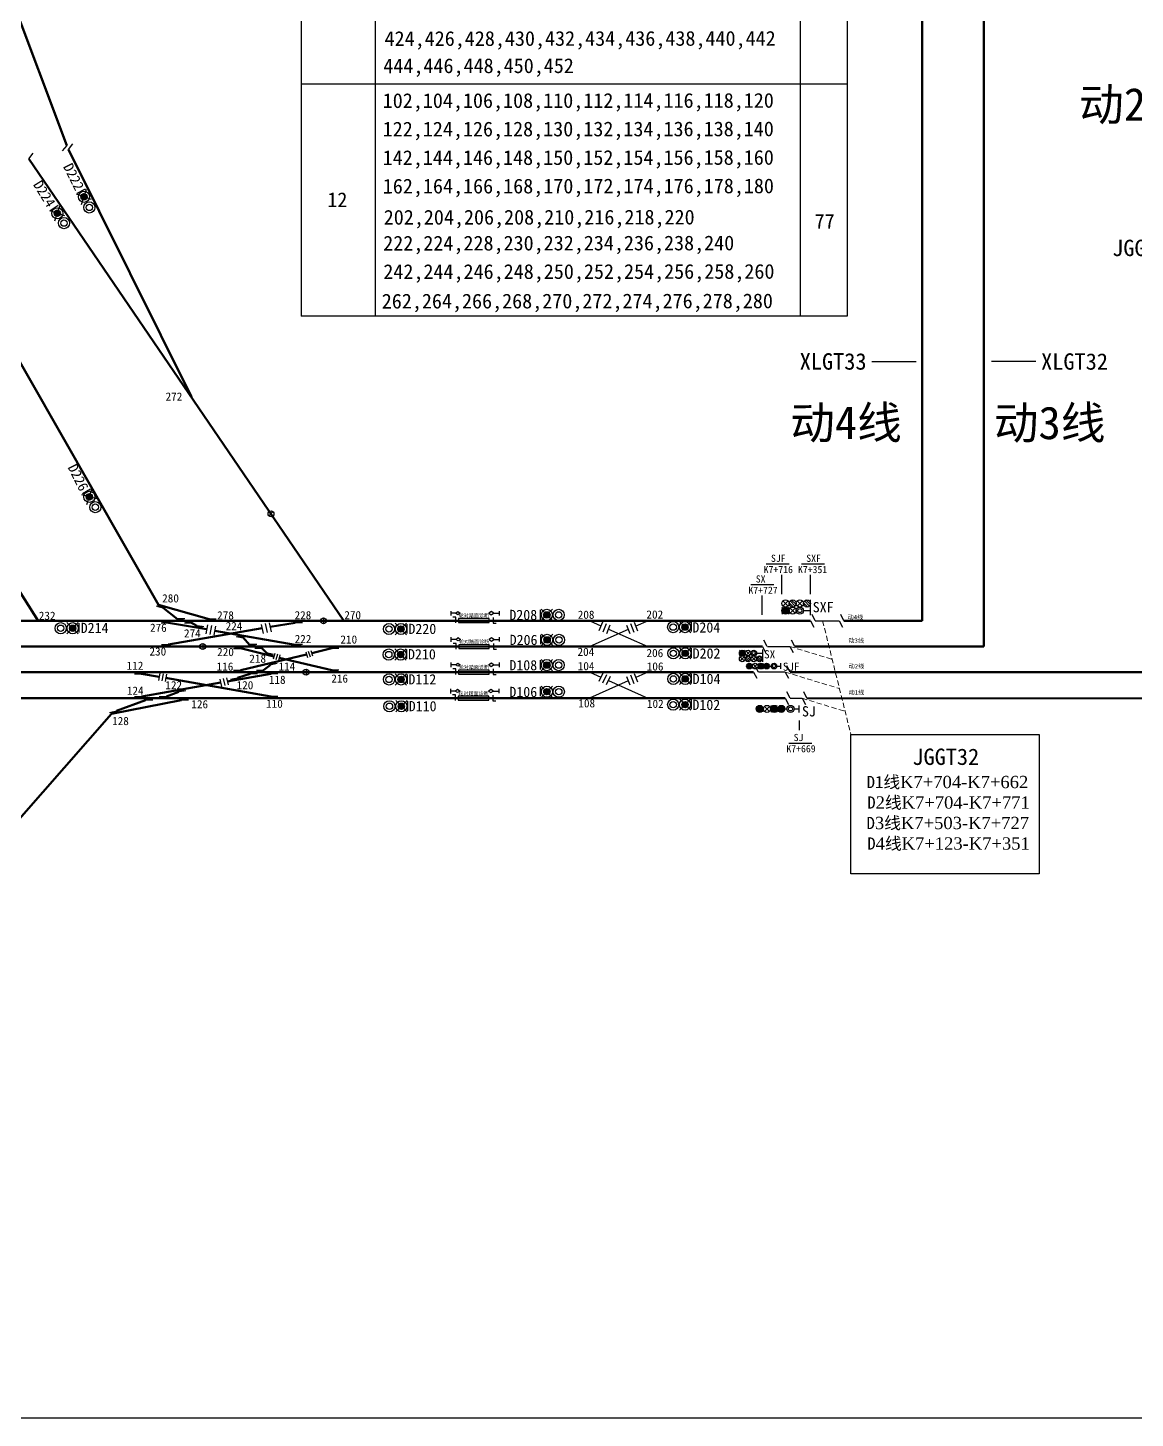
# Model space of a CAD drawing. Header units: millimetres. Extents: x -17381 to -15684, y 1883 to 2345.
# Drawn here: x -17108.4 to -17000.2, y 1883.2 to 2018.9 of the extents above; entities that cross this region are included whole.
import ezdxf

# ---------------------------------------------------------------- set-up
doc = ezdxf.new("R2010")
doc.units = ezdxf.units.MM
doc.linetypes.add('DASHED', pattern=[0.75, 0.5, -0.25])
for name, color, linetype in [('1', 1, 'Continuous'), ('公里标', 7, 'Continuous'), ('动车所线路', 7, 'Continuous'), ('标注', 7, 'Continuous'), ('站台', 7, 'Continuous')]:
    doc.layers.add(name, color=color, linetype=linetype)
doc.styles.get("Standard").update_dxf_attribs({"font": ''})
doc.styles.add('宋体', font='')
doc.styles.get('Standard').set_extended_font_data('SimSun')
doc.styles.get('宋体').set_extended_font_data('SimSun')

# ---------------------------------------------------------------- blocks, each defined once
blk = doc.blocks.new('DC')
at = {"layer": '1', "color": 1}
for p, q in [((-1, 1), (-1, 0)), ((-1, 1), (2, 1)), ((-1, 0.87), (2, 0.87)), ((-1, 0.75), (2, 0.75)), ((-1, 0.62), (2, 0.62)), ((-1, 0.5), (2, 0.5)), ((-1, 0.37), (2, 0.37)), ((-1, 0.25), (2, 0.25)), ((-1, 0.12), (2, 0.12)), ((-1, 0), (2, 0)), ((2, 0), (2, 1))]:
    blk.add_line(p, q, dxfattribs=at)
blk = doc.blocks.new('DC3')
at = {"layer": '1'}
blk.add_line((-1.4, 0.7), (1.4, 0.7), dxfattribs=at)
at = {"layer": '1', "xscale": 0.7, "yscale": 0.7, "zscale": 0.7}
blk.add_blockref('DC', (0, 0), dxfattribs=at)
blk = doc.blocks.new('qxjyj')
at = {"layer": '1', "color": 1}
blk.add_line((0, 1.6), (0, -1.6), dxfattribs=at)
blk.add_circle((-0.01, 0), 1.6, dxfattribs=at)

msp = doc.modelspace()

# ---------------------------------------------------------------- hatches: boundary and pattern name
at = {"lineweight": -3}
h = msp.add_hatch(color=5, dxfattribs=at)
h.paths.add_polyline_path([(-17102.58, 2002.34), (-17102.88, 2002.44), (-17102.78, 2002.74, -0.414214)])
h.paths.add_polyline_path([(-17102.88, 2002.44), (-17102.58, 2002.34, -0.198912), (-17102.74, 2002.16, -0.198912), (-17102.98, 2002.14)])
h.paths.add_polyline_path([(-17102.88, 2002.44), (-17102.98, 2002.14, -0.414214), (-17103.18, 2002.54)])
h.paths.add_polyline_path([(-17102.78, 2002.74), (-17102.88, 2002.44), (-17103.18, 2002.54, -0.198912), (-17103.02, 2002.72, -0.198912)])
h = msp.add_hatch(color=5, dxfattribs=at)
h.paths.add_polyline_path([(-17105.17, 2000.77), (-17105.48, 2000.83), (-17105.42, 2001.14, -0.414214)])
h.paths.add_polyline_path([(-17105.48, 2000.83), (-17105.17, 2000.77, -0.198912), (-17105.3, 2000.57, -0.198912), (-17105.54, 2000.53)])
h.paths.add_polyline_path([(-17105.48, 2000.83), (-17105.54, 2000.53, -0.414214), (-17105.78, 2000.89)])
h.paths.add_polyline_path([(-17105.42, 2001.14), (-17105.48, 2000.83), (-17105.78, 2000.89, -0.198912), (-17105.65, 2001.09, -0.198912)])
h = msp.add_hatch(color=5, dxfattribs=at)
h.paths.add_polyline_path([(-17102.05, 1973.06), (-17102.35, 1973.14), (-17102.27, 1973.44, -0.414214)])
h.paths.add_polyline_path([(-17102.35, 1973.14), (-17102.05, 1973.06, -0.198912), (-17102.19, 1972.87, -0.198912), (-17102.43, 1972.84)])
h.paths.add_polyline_path([(-17102.35, 1973.14), (-17102.43, 1972.84, -0.414214), (-17102.65, 1973.22)])
h.paths.add_polyline_path([(-17102.27, 1973.44), (-17102.35, 1973.14), (-17102.65, 1973.22, -0.198912), (-17102.5, 1973.41, -0.198912)])
h = msp.add_hatch(color=5, dxfattribs=at)
h.paths.add_polyline_path([(-17057.45, 1961.83), (-17057.67, 1961.61), (-17057.89, 1961.83, -0.414214)])
h.paths.add_polyline_path([(-17057.67, 1961.61), (-17057.45, 1961.83, -0.198912), (-17057.36, 1961.61, -0.198912), (-17057.45, 1961.39)])
h.paths.add_polyline_path([(-17057.67, 1961.61), (-17057.45, 1961.39, -0.414214), (-17057.89, 1961.39)])
h.paths.add_polyline_path([(-17057.89, 1961.83), (-17057.67, 1961.61), (-17057.89, 1961.39, -0.198912), (-17057.98, 1961.61, -0.198912)])
h = msp.add_hatch(color=1, dxfattribs=at)
h.paths.add_polyline_path([(-17034.11, 1961.78), (-17034.36, 1962.03), (-17034.61, 1961.78, 0.414214)])
h.paths.add_polyline_path([(-17034.11, 1961.78, 0.198912), (-17034.01, 1962.03, 0.198912), (-17034.11, 1962.27), (-17034.36, 1962.03)])
h.paths.add_polyline_path([(-17034.36, 1962.03), (-17034.11, 1962.27, 0.414214), (-17034.61, 1962.27)])
h.paths.add_polyline_path([(-17034.61, 1962.27, 0.198912), (-17034.71, 1962.03, 0.198912), (-17034.61, 1961.78), (-17034.36, 1962.03)])
h = msp.add_hatch(color=5, dxfattribs=at)
h.paths.add_polyline_path([(-17104.21, 1960.53), (-17103.98, 1960.31), (-17103.76, 1960.53, 0.414214)])
h.paths.add_polyline_path([(-17103.98, 1960.31), (-17104.21, 1960.53, 0.198912), (-17104.3, 1960.31, 0.198912), (-17104.21, 1960.09)])
h.paths.add_polyline_path([(-17103.98, 1960.31), (-17104.21, 1960.09, 0.414214), (-17103.76, 1960.09)])
h.paths.add_polyline_path([(-17103.76, 1960.53), (-17103.98, 1960.31), (-17103.76, 1960.09, 0.198912), (-17103.67, 1960.31, 0.198912)])
h = msp.add_hatch(color=5, dxfattribs=at)
h.paths.add_polyline_path([(-17072.15, 1960.45), (-17071.92, 1960.23), (-17071.7, 1960.45, 0.414214)])
h.paths.add_polyline_path([(-17071.92, 1960.23), (-17072.15, 1960.45, 0.198912), (-17072.24, 1960.23, 0.198912), (-17072.15, 1960.01)])
h.paths.add_polyline_path([(-17071.92, 1960.23), (-17072.15, 1960.01, 0.414214), (-17071.7, 1960.01)])
h.paths.add_polyline_path([(-17071.7, 1960.45), (-17071.92, 1960.23), (-17071.7, 1960.01, 0.198912), (-17071.61, 1960.23, 0.198912)])
h = msp.add_hatch(color=5, dxfattribs=at)
h.paths.add_polyline_path([(-17044.39, 1960.64), (-17044.17, 1960.42), (-17043.95, 1960.64, 0.414214)])
h.paths.add_polyline_path([(-17044.17, 1960.42), (-17044.39, 1960.64, 0.198912), (-17044.48, 1960.42, 0.198912), (-17044.39, 1960.2)])
h.paths.add_polyline_path([(-17044.17, 1960.42), (-17044.39, 1960.2, 0.414214), (-17043.95, 1960.2)])
h.paths.add_polyline_path([(-17043.95, 1960.64), (-17044.17, 1960.42), (-17043.95, 1960.2, 0.198912), (-17043.86, 1960.42, 0.198912)])
h = msp.add_hatch(color=5, dxfattribs=at)
h.paths.add_polyline_path([(-17057.42, 1959.39), (-17057.64, 1959.17), (-17057.86, 1959.39, -0.414214)])
h.paths.add_polyline_path([(-17057.64, 1959.17), (-17057.42, 1959.39, -0.198912), (-17057.33, 1959.17, -0.198912), (-17057.42, 1958.95)])
h.paths.add_polyline_path([(-17057.64, 1959.17), (-17057.42, 1958.95, -0.414214), (-17057.86, 1958.95)])
h.paths.add_polyline_path([(-17057.86, 1959.39), (-17057.64, 1959.17), (-17057.86, 1958.95, -0.198912), (-17057.95, 1959.17, -0.198912)])
h = msp.add_hatch(color=5, dxfattribs=at)
h.paths.add_polyline_path([(-17072.17, 1957.96), (-17071.95, 1957.74), (-17071.73, 1957.96, 0.414214)])
h.paths.add_polyline_path([(-17071.95, 1957.74), (-17072.17, 1957.96, 0.198912), (-17072.26, 1957.74, 0.198912), (-17072.17, 1957.52)])
h.paths.add_polyline_path([(-17071.95, 1957.74), (-17072.17, 1957.52, 0.414214), (-17071.73, 1957.52)])
h.paths.add_polyline_path([(-17071.73, 1957.96), (-17071.95, 1957.74), (-17071.73, 1957.52, 0.198912), (-17071.64, 1957.74, 0.198912)])
h = msp.add_hatch(color=5, dxfattribs=at)
h.paths.add_polyline_path([(-17044.37, 1958.08), (-17044.15, 1957.86), (-17043.93, 1958.08, 0.414214)])
h.paths.add_polyline_path([(-17044.15, 1957.86), (-17044.37, 1958.08, 0.198912), (-17044.46, 1957.86, 0.198912), (-17044.37, 1957.64)])
h.paths.add_polyline_path([(-17044.15, 1957.86), (-17044.37, 1957.64, 0.414214), (-17043.93, 1957.64)])
h.paths.add_polyline_path([(-17043.93, 1958.08), (-17044.15, 1957.86), (-17043.93, 1957.64, 0.198912), (-17043.84, 1957.86, 0.198912)])
h = msp.add_hatch(color=1, dxfattribs=at)
h.paths.add_polyline_path([(-17038.77, 1958.08), (-17038.58, 1957.88), (-17038.38, 1958.08, 0.414214)])
h.paths.add_polyline_path([(-17038.58, 1957.88), (-17038.38, 1957.69, 0.198912), (-17038.3, 1957.88, 0.198912), (-17038.38, 1958.08)])
h.paths.add_polyline_path([(-17038.77, 1957.69, 0.414214), (-17038.38, 1957.69), (-17038.58, 1957.88)])
h.paths.add_polyline_path([(-17038.58, 1957.88), (-17038.77, 1958.08, 0.198912), (-17038.86, 1957.88, 0.198912), (-17038.77, 1957.69)])
h = msp.add_hatch(color=5, dxfattribs=at)
h.paths.add_polyline_path([(-17057.45, 1956.93), (-17057.67, 1956.71), (-17057.89, 1956.93, -0.414214)])
h.paths.add_polyline_path([(-17057.67, 1956.71), (-17057.45, 1956.93, -0.198912), (-17057.36, 1956.71, -0.198912), (-17057.45, 1956.49)])
h.paths.add_polyline_path([(-17057.67, 1956.71), (-17057.45, 1956.49, -0.414214), (-17057.89, 1956.49)])
h.paths.add_polyline_path([(-17057.89, 1956.93), (-17057.67, 1956.71), (-17057.89, 1956.49, -0.198912), (-17057.98, 1956.71, -0.198912)])
for points in [[(-17037.6, 1956.61, 1), (-17038.16, 1956.61, 1)], [(-17036.48, 1956.61, 1), (-17035.92, 1956.61, 1)], [(-17036.52, 1952.43, 1), (-17037.22, 1952.43, 1)], [(-17035.12, 1952.43, 1), (-17034.42, 1952.43, 1)]]:
    msp.add_hatch(color=2, dxfattribs=at).paths.add_polyline_path(points)
h = msp.add_hatch(color=1, dxfattribs=at)
h.paths.add_polyline_path([(-17036.96, 1956.81), (-17036.76, 1956.61), (-17036.56, 1956.81, 0.414214)])
h.paths.add_polyline_path([(-17036.96, 1956.81, 0.198912), (-17037.04, 1956.61, 0.198912), (-17036.96, 1956.41), (-17036.76, 1956.61)])
h.paths.add_polyline_path([(-17036.96, 1956.41, 0.414214), (-17036.56, 1956.41), (-17036.76, 1956.61)])
h.paths.add_polyline_path([(-17036.76, 1956.61), (-17036.56, 1956.41, 0.198912), (-17036.48, 1956.61, 0.198912), (-17036.56, 1956.81)])
h = msp.add_hatch(color=5, dxfattribs=at)
h.paths.add_polyline_path([(-17072.14, 1955.53), (-17071.91, 1955.31), (-17071.69, 1955.53, 0.414214)])
h.paths.add_polyline_path([(-17071.91, 1955.31), (-17072.14, 1955.53, 0.198912), (-17072.23, 1955.31, 0.198912), (-17072.14, 1955.09)])
h.paths.add_polyline_path([(-17071.91, 1955.31), (-17072.14, 1955.09, 0.414214), (-17071.69, 1955.09)])
h.paths.add_polyline_path([(-17071.69, 1955.53), (-17071.91, 1955.31), (-17071.69, 1955.09, 0.198912), (-17071.6, 1955.31, 0.198912)])
h = msp.add_hatch(color=5, dxfattribs=at)
h.paths.add_polyline_path([(-17044.37, 1955.58), (-17044.15, 1955.36), (-17043.93, 1955.58, 0.414214)])
h.paths.add_polyline_path([(-17044.15, 1955.36), (-17044.37, 1955.58, 0.198912), (-17044.46, 1955.36, 0.198912), (-17044.37, 1955.13)])
h.paths.add_polyline_path([(-17044.15, 1955.36), (-17044.37, 1955.13, 0.414214), (-17043.93, 1955.13)])
h.paths.add_polyline_path([(-17043.93, 1955.58), (-17044.15, 1955.36), (-17043.93, 1955.13, 0.198912), (-17043.84, 1955.36, 0.198912)])
h = msp.add_hatch(color=5, dxfattribs=at)
h.paths.add_polyline_path([(-17057.44, 1954.33), (-17057.66, 1954.11), (-17057.89, 1954.33, -0.414214)])
h.paths.add_polyline_path([(-17057.66, 1954.11), (-17057.44, 1954.33, -0.198912), (-17057.35, 1954.11, -0.198912), (-17057.44, 1953.89)])
h.paths.add_polyline_path([(-17057.66, 1954.11), (-17057.44, 1953.89, -0.414214), (-17057.89, 1953.89)])
h.paths.add_polyline_path([(-17057.89, 1954.33), (-17057.66, 1954.11), (-17057.89, 1953.89, -0.198912), (-17057.98, 1954.11, -0.198912)])
h = msp.add_hatch(color=5, dxfattribs=at)
h.paths.add_polyline_path([(-17072.1, 1952.91), (-17071.88, 1952.69), (-17071.66, 1952.91, 0.414214)])
h.paths.add_polyline_path([(-17071.88, 1952.69), (-17072.1, 1952.91, 0.198912), (-17072.19, 1952.69, 0.198912), (-17072.1, 1952.46)])
h.paths.add_polyline_path([(-17071.88, 1952.69), (-17072.1, 1952.46, 0.414214), (-17071.66, 1952.46)])
h.paths.add_polyline_path([(-17071.66, 1952.91), (-17071.88, 1952.69), (-17071.66, 1952.46, 0.198912), (-17071.56, 1952.69, 0.198912)])
h = msp.add_hatch(color=5, dxfattribs=at)
h.paths.add_polyline_path([(-17044.39, 1953.07), (-17044.17, 1952.85), (-17043.95, 1953.07, 0.414214)])
h.paths.add_polyline_path([(-17044.17, 1952.85), (-17044.39, 1953.07, 0.198912), (-17044.48, 1952.85, 0.198912), (-17044.39, 1952.63)])
h.paths.add_polyline_path([(-17044.17, 1952.85), (-17044.39, 1952.63, 0.414214), (-17043.95, 1952.63)])
h.paths.add_polyline_path([(-17043.95, 1953.07), (-17044.17, 1952.85), (-17043.95, 1952.63, 0.198912), (-17043.86, 1952.85, 0.198912)])
h = msp.add_hatch(color=1, dxfattribs=at)
h.paths.add_polyline_path([(-17035.72, 1952.68), (-17035.47, 1952.43), (-17035.23, 1952.68, 0.414214)])
h.paths.add_polyline_path([(-17035.72, 1952.68, 0.198912), (-17035.82, 1952.43, 0.198912), (-17035.72, 1952.18), (-17035.47, 1952.43)])
h.paths.add_polyline_path([(-17035.72, 1952.18, 0.414214), (-17035.23, 1952.18), (-17035.47, 1952.43)])
h.paths.add_polyline_path([(-17035.47, 1952.43), (-17035.23, 1952.18, 0.198912), (-17035.12, 1952.43, 0.198912), (-17035.23, 1952.68)])

# ---------------------------------------------------------------- linework, layer by layer
at = {"color": 1, "lineweight": 60}
for p, q in [((-17135.9, 2091.03), (-17104.54, 2007.45)), ((-17087.57, 1956.2), (-17081.14, 1957.74)), ((-17085.34, 1956.2), (-17084.69, 1956.71)), ((-17083.82, 1957.43), (-17078.67, 1956.21)), ((-17037.48, 1956.03), (-17209.7, 1956.03)), ((-17097.26, 1955.85), (-17095.53, 1955.57)), ((-17088.89, 1955.1), (-17084.63, 1955.85)), ((-17087.88, 1955.45), (-17086.63, 1955.85))]:
    msp.add_line(p, q, dxfattribs=at)
at = {"color": 0, "lineweight": -3}
for p, q in [((-17081.68, 2056.17), (-17081.68, 1990.79)), ((-17074.43, 2056.17), (-17074.43, 1990.79)), ((-17032.92, 2056.17), (-17032.92, 1990.79)), ((-17028.35, 2056.17), (-17028.35, 1990.79)), ((-17081.68, 2013.47), (-17028.35, 2013.47)), ((-17028.35, 1990.79), (-17081.68, 1990.79)), ((-17036.24, 1966.59), (-17034.01, 1966.59)), ((-17032.8, 1966.59), (-17030.56, 1966.59)), ((-17034.73, 1963.64), (-17034.73, 1965.52)), ((-17031.92, 1963.64), (-17031.92, 1965.52)), ((-17037.73, 1964.57), (-17035.49, 1964.57)), ((-17036.65, 1961.62), (-17036.65, 1963.5)), ((-17031.45, 1961.03), (-17029.12, 1961.03)), ((-17036.13, 1958.53), (-17033.93, 1958.53)), ((-17034.38, 1956.03), (-17037.01, 1956.03)), ((-17033.91, 1953.47), (-17032.74, 1953.47)), ((-17033.01, 1951.29), (-17033.01, 1950.36)), ((-17034.02, 1949.09), (-17031.79, 1949.09))]:
    msp.add_line(p, q, dxfattribs=at)
at = {"color": 124, "lineweight": 70}
msp.add_line((-17021, 2054.96), (-17021, 1961.03), dxfattribs=at)
at = {"color": 40, "lineweight": 70, "true_color": 0xf8d731}
msp.add_line((-17015, 2050.65), (-17015, 1958.53), dxfattribs=at)
at = {"lineweight": -3}
for p, q in [((-17108.25, 2006.14), (-17107.85, 2006.69)), ((-17104.54, 2007.45), (-17105.01, 2006.93)), ((-17104.39, 2007.05), (-17103.97, 2007.61)), ((-17102.14, 2002.19), (-17103.62, 2002.68)), ((-17103.55, 2002.8), (-17102.72, 2003.21)), ((-17103.12, 2001.7), (-17102.63, 2003.18)), ((-17106.18, 2001.11), (-17105.41, 2001.62)), ((-17101.6, 1972.93), (-17103.1, 1973.35)), ((-17103.03, 1973.46), (-17102.23, 1973.92)), ((-17058.29, 1961.17), (-17058.29, 1962.1)), ((-17057.12, 1961.05), (-17058.22, 1962.16)), ((-17057.12, 1962.16), (-17058.22, 1961.05)), ((-17034.11, 1962.48), (-17034.61, 1962.97)), ((-17034.11, 1962.97), (-17034.61, 1962.48)), ((-17033.41, 1961.78), (-17033.91, 1962.27)), ((-17033.41, 1962.27), (-17033.91, 1961.78)), ((-17032.71, 1962.48), (-17033.21, 1962.97)), ((-17033.21, 1962.48), (-17032.71, 1962.97)), ((-17032.61, 1962.03), (-17031.91, 1962.03)), ((-17031.91, 1961.58), (-17031.91, 1963.08)), ((-17104.54, 1959.76), (-17103.43, 1960.86)), ((-17104.54, 1960.86), (-17103.43, 1959.76)), ((-17103.36, 1959.88), (-17103.36, 1960.8)), ((-17072.48, 1959.68), (-17071.37, 1960.79)), ((-17072.48, 1960.79), (-17071.37, 1959.68)), ((-17071.3, 1959.8), (-17071.3, 1960.72)), ((-17044.72, 1959.87), (-17043.62, 1960.97)), ((-17044.72, 1960.97), (-17043.62, 1959.87)), ((-17043.55, 1959.98), (-17043.55, 1960.91)), ((-17031.91, 1961.03), (-17031.59, 1960.42)), ((-17031.45, 1961.03), (-17031.76, 1961.64)), ((-17029.12, 1961.03), (-17028.8, 1960.42)), ((-17028.66, 1961.03), (-17028.96, 1961.64)), ((-17058.26, 1958.74), (-17058.26, 1959.66)), ((-17057.09, 1958.62), (-17058.19, 1959.72)), ((-17057.09, 1959.72), (-17058.19, 1958.62)), ((-17036.15, 1958.53), (-17036.46, 1959.16)), ((-17033.46, 1958.53), (-17033.78, 1959.16)), ((-17072.5, 1957.19), (-17071.4, 1958.3)), ((-17072.5, 1958.3), (-17071.4, 1957.19)), ((-17071.33, 1957.31), (-17071.33, 1958.24)), ((-17044.7, 1957.31), (-17043.6, 1958.41)), ((-17044.7, 1958.41), (-17043.6, 1957.31)), ((-17043.53, 1957.43), (-17043.53, 1958.35)), ((-17037.82, 1958.08), (-17038.21, 1957.69)), ((-17037.82, 1957.69), (-17038.21, 1958.08)), ((-17037.18, 1957.88), (-17036.62, 1957.88)), ((-17036.62, 1958.53), (-17036.3, 1957.93)), ((-17036.62, 1958.24), (-17036.62, 1957.04)), ((-17033.93, 1958.53), (-17033.61, 1957.93)), ((-17058.29, 1956.28), (-17058.29, 1957.2)), ((-17057.12, 1956.16), (-17058.22, 1957.26)), ((-17057.12, 1957.26), (-17058.22, 1956.16)), ((-17038.38, 1957.52), (-17038.77, 1957.13)), ((-17038.38, 1957.13), (-17038.77, 1957.52)), ((-17037.26, 1957.52), (-17037.65, 1957.13)), ((-17037.65, 1957.52), (-17037.26, 1957.13)), ((-17037.12, 1956.81), (-17037.52, 1956.41)), ((-17037.12, 1956.41), (-17037.52, 1956.81)), ((-17037.01, 1956.03), (-17037.32, 1956.65)), ((-17035.92, 1956.61), (-17035.76, 1956.61)), ((-17035.2, 1956.61), (-17034.8, 1956.61)), ((-17034.8, 1956.33), (-17034.8, 1956.89)), ((-17033.91, 1956.03), (-17034.22, 1956.65)), ((-17072.47, 1954.76), (-17071.36, 1955.87)), ((-17072.47, 1955.87), (-17071.36, 1954.76)), ((-17071.29, 1954.88), (-17071.29, 1955.8)), ((-17044.7, 1954.8), (-17043.6, 1955.91)), ((-17044.7, 1955.91), (-17043.6, 1954.8)), ((-17043.53, 1954.92), (-17043.53, 1955.85)), ((-17037.48, 1956.03), (-17037.15, 1955.42)), ((-17034.38, 1956.03), (-17034.06, 1955.42)), ((-17058.29, 1953.68), (-17058.29, 1954.6)), ((-17057.11, 1953.56), (-17058.22, 1954.66)), ((-17057.11, 1954.66), (-17058.22, 1953.56)), ((-17033.91, 1953.47), (-17034.22, 1954.09)), ((-17032.27, 1953.47), (-17032.58, 1954.1)), ((-17072.43, 1952.13), (-17071.32, 1953.24)), ((-17072.43, 1953.24), (-17071.32, 1952.13)), ((-17071.25, 1952.25), (-17071.25, 1953.18)), ((-17044.72, 1952.3), (-17043.62, 1953.41)), ((-17044.72, 1953.41), (-17043.62, 1952.3)), ((-17043.55, 1952.42), (-17043.55, 1953.34)), ((-17035.93, 1952.68), (-17036.42, 1952.18)), ((-17035.93, 1952.18), (-17036.42, 1952.68)), ((-17034.42, 1952.43), (-17034.22, 1952.43)), ((-17034.38, 1953.47), (-17034.06, 1952.86)), ((-17033.52, 1952.43), (-17033.02, 1952.43)), ((-17033.02, 1952.08), (-17033.02, 1952.78)), ((-17032.74, 1953.47), (-17032.42, 1952.86))]:
    msp.add_line(p, q, dxfattribs=at)
at = {"color": 5, "lineweight": 60}
for p, q in [((-17104.39, 2007.05), (-17092.39, 1982.92)), ((-17114.17, 1995.08), (-17095.61, 1962.61)), ((-17095.61, 1962.61), (-17090.66, 1961.21)), ((-17095.16, 1962.29), (-17093.74, 1961.21)), ((-17119.63, 1961.03), (-17031.91, 1961.03)), ((-17094.63, 1960.85), (-17090.9, 1960.21)), ((-17092.37, 1960.85), (-17091.85, 1960.55)), ((-17084.69, 1960.43), (-17082.25, 1960.84)), ((-17094.9, 1955.45), (-17084.63, 1953.65)), ((-17097.24, 1953.65), (-17089.52, 1955)), ((-17094.82, 1953.65), (-17093.62, 1954.09)), ((-17111.82, 1953.47), (-17034.38, 1953.47)), ((-17093.37, 1953.29), (-17100.19, 1951.95)), ((-17096.86, 1953.29), (-17099.7, 1952.23)), ((-17032.27, 1953.47), (-16987.62, 1953.46))]:
    msp.add_line(p, q, dxfattribs=at)
at = {"color": 5, "lineweight": -3}
for p, q in [((-17102.14, 2002.19), (-17103.62, 2002.68)), ((-17103.12, 2001.7), (-17102.63, 2003.18)), ((-17105.72, 2000.09), (-17105.23, 2001.57)), ((-17104.74, 2000.59), (-17106.22, 2001.08)), ((-17101.6, 1972.93), (-17103.1, 1973.35)), ((-17102.59, 1972.4), (-17102.1, 1973.88)), ((-17057.12, 1962.16), (-17058.22, 1961.05)), ((-17057.12, 1961.05), (-17058.22, 1962.16)), ((-17104.54, 1960.86), (-17103.43, 1959.76)), ((-17104.54, 1959.76), (-17103.43, 1960.86)), ((-17072.48, 1960.79), (-17071.37, 1959.68)), ((-17072.48, 1959.68), (-17071.37, 1960.79)), ((-17053.48, 1961.03), (-17052.39, 1960.54)), ((-17047.77, 1961.03), (-17048.98, 1960.5)), ((-17044.72, 1960.97), (-17043.62, 1959.87)), ((-17044.72, 1959.87), (-17043.62, 1960.97)), ((-17057.09, 1959.72), (-17058.19, 1958.62)), ((-17057.09, 1958.62), (-17058.19, 1959.72)), ((-17072.5, 1958.3), (-17071.4, 1957.19)), ((-17072.5, 1957.19), (-17071.4, 1958.3)), ((-17044.7, 1958.41), (-17043.6, 1957.31)), ((-17044.7, 1957.31), (-17043.6, 1958.41)), ((-17057.12, 1957.26), (-17058.22, 1956.16)), ((-17057.12, 1956.16), (-17058.22, 1957.26)), ((-17072.47, 1955.87), (-17071.36, 1954.76)), ((-17072.47, 1954.76), (-17071.36, 1955.87)), ((-17049.71, 1955.17), (-17053.49, 1953.47)), ((-17051.65, 1955.2), (-17047.79, 1953.47)), ((-17044.7, 1955.91), (-17043.6, 1954.8)), ((-17044.7, 1954.8), (-17043.6, 1955.91)), ((-17057.11, 1954.66), (-17058.22, 1953.56)), ((-17057.11, 1953.56), (-17058.22, 1954.66)), ((-17072.43, 1953.24), (-17071.32, 1952.13)), ((-17072.43, 1952.13), (-17071.32, 1953.24)), ((-17044.72, 1953.41), (-17043.62, 1952.3)), ((-17044.72, 1952.3), (-17043.62, 1953.41))]:
    msp.add_line(p, q, dxfattribs=at)
at = {"color": 124, "lineweight": -3}
for p, q in [((-17102.88, 2002.44), (-17102.88, 2002.44)), ((-17102.88, 2002.44), (-17102.88, 2002.44)), ((-17105.48, 2000.83), (-17105.48, 2000.83)), ((-17105.48, 2000.83), (-17105.48, 2000.83)), ((-17025.93, 1986.35), (-17021.61, 1986.35)), ((-17025.93, 1986.35), (-17021.61, 1986.35)), ((-17102.35, 1973.14), (-17102.35, 1973.14)), ((-17102.35, 1973.14), (-17102.35, 1973.14)), ((-17057.67, 1961.61), (-17057.67, 1961.61)), ((-17057.67, 1961.61), (-17057.67, 1961.61)), ((-17103.98, 1960.31), (-17103.98, 1960.31)), ((-17103.98, 1960.31), (-17103.98, 1960.31)), ((-17071.92, 1960.23), (-17071.92, 1960.23)), ((-17071.92, 1960.23), (-17071.92, 1960.23)), ((-17057.64, 1959.17), (-17057.64, 1959.17)), ((-17057.64, 1959.17), (-17057.64, 1959.17)), ((-17044.17, 1960.42), (-17044.17, 1960.42)), ((-17044.17, 1960.42), (-17044.17, 1960.42)), ((-17086.55, 1958.52), (-17086.55, 1958.52)), ((-17044.15, 1957.86), (-17044.15, 1957.86)), ((-17044.15, 1957.86), (-17044.15, 1957.86)), ((-17071.95, 1957.74), (-17071.95, 1957.74)), ((-17071.95, 1957.74), (-17071.95, 1957.74)), ((-17057.67, 1956.71), (-17057.67, 1956.71)), ((-17057.67, 1956.71), (-17057.67, 1956.71)), ((-17071.91, 1955.31), (-17071.91, 1955.31)), ((-17071.91, 1955.31), (-17071.91, 1955.31)), ((-17044.15, 1955.36), (-17044.15, 1955.36)), ((-17044.15, 1955.36), (-17044.15, 1955.36)), ((-17057.66, 1954.11), (-17057.66, 1954.11)), ((-17057.66, 1954.11), (-17057.66, 1954.11)), ((-17071.88, 1952.69), (-17071.88, 1952.69)), ((-17071.88, 1952.69), (-17071.88, 1952.69)), ((-17044.17, 1952.85), (-17044.17, 1952.85)), ((-17044.17, 1952.85), (-17044.17, 1952.85))]:
    msp.add_line(p, q, dxfattribs=at)
at = {"color": 40, "lineweight": -3, "true_color": 0xf8d731}
msp.add_line((-17009.9, 1986.35), (-17014.22, 1986.35), dxfattribs=at)
at = {"color": 1, "lineweight": -3}
for p, q in [((-17034.36, 1962.03), (-17034.71, 1962.38)), ((-17034.36, 1962.03), (-17034.71, 1961.67)), ((-17034.36, 1962.03), (-17034.01, 1962.38)), ((-17034.36, 1962.03), (-17034.01, 1961.67)), ((-17038.58, 1957.88), (-17038.86, 1958.17)), ((-17038.58, 1957.88), (-17038.86, 1957.6)), ((-17038.58, 1957.88), (-17038.29, 1958.17)), ((-17038.58, 1957.88), (-17038.29, 1957.6)), ((-17036.51, 1956.87), (-17037.02, 1956.36)), ((-17036.51, 1956.36), (-17037.02, 1956.87)), ((-17053.48, 1956.03), (-17052.38, 1955.54)), ((-17047.8, 1956.03), (-17048.98, 1955.5)), ((-17035.16, 1952.75), (-17035.79, 1952.11)), ((-17035.16, 1952.11), (-17035.79, 1952.75))]:
    msp.add_line(p, q, dxfattribs=at)
at = {"color": 2, "lineweight": -3}
for p, q in [((-17034, 1962.79), (-17033.59, 1962.38)), ((-17033.91, 1962.97), (-17033.42, 1962.47)), ((-17033.76, 1963.06), (-17033.32, 1962.63)), ((-17032.6, 1962.8), (-17032.18, 1962.38)), ((-17032.51, 1962.97), (-17032.01, 1962.48)), ((-17032.35, 1963.06), (-17031.92, 1962.64)), ((-17038.29, 1957.27), (-17037.96, 1957.6)), ((-17038.22, 1957.13), (-17037.82, 1957.53)), ((-17038.09, 1957.05), (-17037.75, 1957.4)), ((-17037.17, 1957.26), (-17036.83, 1957.6)), ((-17037.09, 1957.13), (-17036.7, 1957.52)), ((-17036.97, 1957.05), (-17036.63, 1957.39))]:
    msp.add_line(p, q, dxfattribs=at)
at = {"color": 7, "linetype": 'Continuous'}
for p, q in [((-17090.82, 1960.65), (-17090.97, 1959.77)), ((-17090.42, 1960.58), (-17090.57, 1959.7)), ((-17090.03, 1960.51), (-17090.18, 1959.63)), ((-17085.57, 1960.69), (-17085.39, 1959.81)), ((-17085.17, 1960.77), (-17084.99, 1959.89)), ((-17084.78, 1960.85), (-17084.6, 1959.97)), ((-17052.24, 1960.9), (-17052.58, 1960.07)), ((-17051.87, 1960.75), (-17052.2, 1959.92)), ((-17051.5, 1960.6), (-17051.83, 1959.77)), ((-17049.89, 1960.62), (-17049.56, 1959.78)), ((-17049.51, 1960.77), (-17049.18, 1959.93)), ((-17049.14, 1960.91), (-17048.81, 1960.07)), ((-17084.24, 1957.84), (-17084.39, 1957.29)), ((-17081.21, 1958), (-17081.05, 1957.45)), ((-17080.97, 1958.08), (-17080.8, 1957.53)), ((-17080.72, 1958.15), (-17080.55, 1957.6)), ((-17083.99, 1957.77), (-17084.14, 1957.22)), ((-17083.74, 1957.71), (-17083.89, 1957.15)), ((-17095.46, 1955.93), (-17095.6, 1955.22)), ((-17095.14, 1955.87), (-17095.28, 1955.16)), ((-17094.83, 1955.81), (-17094.96, 1955.1)), ((-17089.6, 1955.33), (-17089.44, 1954.63)), ((-17089.28, 1955.41), (-17089.12, 1954.71)), ((-17088.97, 1955.48), (-17088.81, 1954.78)), ((-17052.19, 1955.93), (-17052.58, 1955.12)), ((-17051.83, 1955.75), (-17052.22, 1954.94)), ((-17051.47, 1955.58), (-17051.86, 1954.77)), ((-17049.89, 1955.61), (-17049.56, 1954.78)), ((-17049.51, 1955.76), (-17049.18, 1954.92)), ((-17049.14, 1955.9), (-17048.81, 1955.07))]:
    msp.add_line(p, q, dxfattribs=at)
at = {"color": 0, "linetype": 'DASHED', "lineweight": 5}
for p, q in [((-17030.73, 1961.03), (-17027.97, 1949.94)), ((-17033.93, 1958.53), (-17029.8, 1957.28)), ((-17034.38, 1956.03), (-17029.09, 1954.42)), ((-17032.74, 1953.47), (-17028.53, 1952.19))]:
    msp.add_line(p, q, dxfattribs=at)
at = {"color": 124, "lineweight": 60}
for p, q in [((-17028.66, 1961.03), (-17021, 1961.03)), ((-16993.62, 1956.03), (-17033.91, 1956.03))]:
    msp.add_line(p, q, dxfattribs=at)
at = {"color": 6, "lineweight": 60}
for p, q in [((-17094.62, 1958.72), (-17085.49, 1960.3)), ((-17090.11, 1960.05), (-17082.25, 1958.7)), ((-17087.32, 1959.39), (-17086.71, 1958.7)), ((-17212.33, 1958.53), (-17036.62, 1958.53)), ((-17084.32, 1957.55), (-17087.59, 1958.35)), ((-17085.5, 1958.35), (-17085.04, 1957.91)), ((-17080.63, 1957.86), (-17078.67, 1958.35))]:
    msp.add_line(p, q, dxfattribs=at)
at = {"color": 6, "lineweight": -3}
for p, q in [((-17049.72, 1960.18), (-17053.47, 1958.53)), ((-17051.65, 1960.21), (-17047.79, 1958.53))]:
    msp.add_line(p, q, dxfattribs=at)
at = {"color": 40, "lineweight": 60, "true_color": 0xf8d731}
msp.add_line((-17033.46, 1958.53), (-17015, 1958.53), dxfattribs=at)
at = {"color": 0}
for points in [[(-17380.59, 2345.03), (-15683.64, 2345.03), (-15683.64, 1883.17), (-17380.59, 1883.17)], [(-17027.97, 1949.94), (-17009.57, 1949.94), (-17009.57, 1936.32), (-17027.97, 1936.32)]]:
    msp.add_lwpolyline(points, close=True, dxfattribs=at)
at = {"color": 5, "lineweight": -3}
for centre, radius in [((-17102.88, 2002.44), 0.546), ((-17102.88, 2002.44), 0.312), ((-17105.48, 2000.83), 0.546), ((-17105.48, 2000.83), 0.312), ((-17102.35, 1973.14), 0.546), ((-17102.35, 1973.14), 0.312), ((-17057.67, 1961.61), 0.546), ((-17057.67, 1961.61), 0.312), ((-17103.98, 1960.31), 0.546), ((-17103.98, 1960.31), 0.312), ((-17071.92, 1960.23), 0.546), ((-17071.92, 1960.23), 0.312), ((-17044.17, 1960.42), 0.546), ((-17044.17, 1960.42), 0.312), ((-17057.64, 1959.17), 0.546), ((-17057.64, 1959.17), 0.312), ((-17071.95, 1957.74), 0.546), ((-17071.95, 1957.74), 0.312), ((-17044.15, 1957.86), 0.546), ((-17044.15, 1957.86), 0.312), ((-17057.67, 1956.71), 0.546), ((-17057.67, 1956.71), 0.312), ((-17071.91, 1955.31), 0.546), ((-17071.91, 1955.31), 0.312), ((-17044.15, 1955.36), 0.546), ((-17044.15, 1955.36), 0.312), ((-17057.66, 1954.11), 0.546), ((-17057.66, 1954.11), 0.312), ((-17071.88, 1952.69), 0.546), ((-17071.88, 1952.69), 0.312), ((-17044.17, 1952.85), 0.546), ((-17044.17, 1952.85), 0.312)]:
    msp.add_circle(centre, radius, dxfattribs=at)
at = {"lineweight": -3}
for centre, radius in [((-17102.36, 2001.4), 0.546), ((-17102.36, 2001.4), 0.312), ((-17104.83, 1999.87), 0.546), ((-17104.83, 1999.87), 0.312), ((-17101.77, 1972.13), 0.546), ((-17101.77, 1972.13), 0.312), ((-17056.51, 1961.61), 0.546), ((-17056.51, 1961.61), 0.312), ((-17033.66, 1962.03), 0.35), ((-17032.96, 1962.73), 0.35), ((-17032.96, 1962.03), 0.35), ((-17032.96, 1962.03), 0.2), ((-17105.15, 1960.31), 0.546), ((-17105.15, 1960.31), 0.312), ((-17073.09, 1960.23), 0.546), ((-17073.09, 1960.23), 0.312), ((-17045.33, 1960.42), 0.546), ((-17045.33, 1960.42), 0.312), ((-17056.48, 1959.17), 0.546), ((-17056.48, 1959.17), 0.312), ((-17073.11, 1957.74), 0.546), ((-17073.11, 1957.74), 0.312), ((-17045.31, 1957.86), 0.546), ((-17045.31, 1957.86), 0.312), ((-17038.02, 1957.88), 0.28), ((-17037.46, 1957.88), 0.28), ((-17037.46, 1957.88), 0.16), ((-17056.51, 1956.71), 0.546), ((-17056.51, 1956.71), 0.312), ((-17037.46, 1957.32), 0.28), ((-17035.48, 1956.61), 0.28), ((-17035.48, 1956.61), 0.16), ((-17073.08, 1955.31), 0.546), ((-17073.08, 1955.31), 0.312), ((-17045.31, 1955.36), 0.546), ((-17045.31, 1955.36), 0.312), ((-17056.5, 1954.11), 0.546), ((-17056.5, 1954.11), 0.312), ((-17073.04, 1952.69), 0.546), ((-17073.04, 1952.69), 0.312), ((-17045.33, 1952.85), 0.546), ((-17045.33, 1952.85), 0.312), ((-17033.87, 1952.43), 0.35), ((-17033.87, 1952.43), 0.2)]:
    msp.add_circle(centre, radius, dxfattribs=at)
at = {"color": 3, "lineweight": -3}
for centre, radius in [((-17034.36, 1962.73), 0.35), ((-17038.58, 1957.32), 0.28), ((-17037.32, 1956.61), 0.28), ((-17036.17, 1952.43), 0.35)]:
    msp.add_circle(centre, radius, dxfattribs=at)
at = {"color": 1, "lineweight": -3}
for centre, radius in [((-17034.36, 1962.03), 0.35), ((-17038.58, 1957.88), 0.28), ((-17036.76, 1956.61), 0.28), ((-17035.47, 1952.43), 0.35)]:
    msp.add_circle(centre, radius, dxfattribs=at)
at = {"color": 2, "lineweight": -3}
for centre, radius in [((-17033.66, 1962.73), 0.35), ((-17032.26, 1962.73), 0.35), ((-17038.02, 1957.32), 0.28), ((-17037.88, 1956.61), 0.28), ((-17036.9, 1957.32), 0.28), ((-17036.2, 1956.61), 0.28), ((-17036.87, 1952.43), 0.35), ((-17034.77, 1952.43), 0.35)]:
    msp.add_circle(centre, radius, dxfattribs=at)
at = {"layer": '动车所线路', "color": 7, "linetype": 'Continuous'}
for points in [[(-17066.56, 1960.83), (-17066.56, 1961.39), (-17066.85, 1961.39)], [(-17062.91, 1961.37), (-17062.91, 1960.81), (-17062.62, 1960.82)], [(-17066.54, 1958.28), (-17066.54, 1958.83), (-17066.83, 1958.83)], [(-17062.89, 1958.81), (-17062.89, 1958.26), (-17062.6, 1958.26)], [(-17066.56, 1955.8), (-17066.56, 1956.35), (-17066.85, 1956.35)], [(-17062.91, 1956.33), (-17062.91, 1955.78), (-17062.62, 1955.78)], [(-17066.59, 1953.24), (-17066.59, 1953.79), (-17066.88, 1953.79)], [(-17062.94, 1953.77), (-17062.94, 1953.22), (-17062.65, 1953.22)]]:
    msp.add_lwpolyline(points, dxfattribs=at)
for points in [[(-17066.29, 1960.87), (-17063.31, 1960.88), (-17063.31, 1961.27), (-17066.29, 1961.26)], [(-17066.26, 1958.32), (-17063.29, 1958.32), (-17063.29, 1958.71), (-17066.26, 1958.7)], [(-17066.29, 1955.84), (-17063.31, 1955.84), (-17063.31, 1956.23), (-17066.29, 1956.22)], [(-17066.32, 1953.28), (-17063.34, 1953.28), (-17063.34, 1953.67), (-17066.32, 1953.66)]]:
    msp.add_lwpolyline(points, close=True, dxfattribs=at)
at = {"layer": '标注', "color": 7, "linetype": 'Continuous'}
for p, q in [((-17067.06, 1961.98), (-17067.06, 1961.55)), ((-17062.34, 1961.98), (-17062.34, 1961.55)), ((-17066.6, 1961.77), (-17067.06, 1961.77)), ((-17062.88, 1961.77), (-17062.34, 1961.77)), ((-17067.03, 1959.43), (-17067.03, 1958.99)), ((-17066.57, 1959.21), (-17067.03, 1959.21)), ((-17062.86, 1959.22), (-17062.32, 1959.22)), ((-17062.32, 1959.43), (-17062.32, 1959)), ((-17067.06, 1956.95), (-17067.06, 1956.51)), ((-17066.6, 1956.73), (-17067.06, 1956.73)), ((-17062.88, 1956.73), (-17062.34, 1956.74)), ((-17062.34, 1956.95), (-17062.34, 1956.51)), ((-17067.09, 1954.39), (-17067.09, 1953.95)), ((-17066.63, 1954.17), (-17067.09, 1954.17)), ((-17062.91, 1954.18), (-17062.37, 1954.18)), ((-17062.37, 1954.39), (-17062.37, 1953.96))]:
    msp.add_line(p, q, dxfattribs=at)
for points in [[(-17066.12, 1961.77), (-17066.37, 1961.63), (-17066.6, 1961.77), (-17066.36, 1961.95)], [(-17063.33, 1961.77), (-17063.1, 1961.62), (-17062.88, 1961.77), (-17063.09, 1961.94)], [(-17066.1, 1959.22), (-17066.34, 1959.07), (-17066.57, 1959.21), (-17066.34, 1959.39)], [(-17063.31, 1959.22), (-17063.08, 1959.06), (-17062.85, 1959.21), (-17063.07, 1959.38)], [(-17066.12, 1956.74), (-17066.37, 1956.59), (-17066.6, 1956.73), (-17066.36, 1956.91)], [(-17063.33, 1956.74), (-17063.1, 1956.58), (-17062.88, 1956.73), (-17063.09, 1956.9)], [(-17066.15, 1954.18), (-17066.4, 1954.03), (-17066.63, 1954.17), (-17066.39, 1954.36)], [(-17063.36, 1954.18), (-17063.13, 1954.02), (-17062.91, 1954.17), (-17063.12, 1954.34)]]:
    msp.add_lwpolyline(points, close=True, dxfattribs=at)
at = {"layer": '站台', "color": 5, "lineweight": 60}
for p, q in [((-17142.04, 2016.03), (-17107.36, 1961.03)), ((-17108.25, 2006.14), (-17077.49, 1961.03)), ((-17136.04, 1911.1), (-17100.19, 1951.95))]:
    msp.add_line(p, q, dxfattribs=at)

# ---------------------------------------------------------------- block references
at = {"color": 0}
for name, p, xscale, yscale, zscale, rotation in [('qxjyj', (-17084.61, 1971.48), 0.1799999999988599, 0.1799999999988599, 0.18, 141.9379085287508), ('DC3', (-17095.44, 1962.56), -0.2499999999994794, 0.2500000000000767, 0.25, 163.7750060621664), ('DC3', (-17094.98, 1961.02), -0.25, 0.25, 0.25, 180), ('DC3', (-17092.72, 1961.02), -0.25, 0.25, 0.25, 180), ('DC3', (-17091.53, 1960.32), -0.2500000000021001, 0.2499999999997726, 0.25, 350.381447016188), ('DC3', (-17081.9, 1961.02), 0.25, 0.25, 0.25, 180), ('qxjyj', (-17079.48, 1961.03), 0.1799999999996984, 0.1799999999996984, 0.1799999999996984, 0.07014464790900053), ('DC3', (-17087.63, 1959.62), -0.2499999999986754, 0.2500000000004547, 0.25, 169.8891626896096), ('qxjyj', (-17091.28, 1958.53), 0.1799999999996984, 0.1799999999996984, 0.1799999999996984, 0.07014464790900053), ('DC3', (-17087.94, 1958.52), -0.25, 0.25, 0.25, 180), ('DC3', (-17085.85, 1958.53), -0.25, 0.25, 0.25, 180), ('DC3', (-17084.74, 1957.65), -0.250000000002123, 0.2499999999997726, 0.25, 346.3814470162044), ('DC3', (-17078.32, 1958.52), 0.25, 0.25, 0.25, 180), ('DC3', (-17084.39, 1956.96), 0.2499999999990368, 0.2499999999990368, 0.2499999999990368, 193.0000000000215), ('DC3', (-17097.61, 1956.02), -0.25, 0.25, 0.25, 180), ('DC3', (-17088.19, 1955.22), 0.2499999999997115, 0.2499999999997115, 0.2499999999997115, 9.99487539041829), ('DC3', (-17086.28, 1956.02), 0.25, 0.25, 0.25, 180), ('DC3', (-17084.28, 1956.02), 0.25, 0.25, 0.25, 180), ('qxjyj', (-17081.19, 1956.02), 0.1799999999996984, 0.1799999999996984, 0.1799999999996984, 0.07014464790900053), ('DC3', (-17093.3, 1954.32), 0.2500000000016506, 0.2499999999997726, 0.25, 189.4093546074485), ('DC3', (-17096.51, 1953.46), 0.25, 0.25, 0.25, 180), ('DC3', (-17093.02, 1953.46), 0.25, 0.25, 0.25, 180), ('DC3', (-17100.01, 1951.99), 0.249999999998426, 0.249999999999734, 0.25, 11.37143257681086)]:
    msp.add_blockref(name, p, dxfattribs=dict(at, xscale=xscale, yscale=yscale, zscale=zscale, rotation=rotation))
at = {"color": 0, "yscale": 0.25, "zscale": 0.25}
for p, xscale in [((-17093.39, 1961.04), -0.25), ((-17090.31, 1961.03), -0.25), ((-17094.97, 1958.54), 0.25), ((-17086.36, 1958.53), -0.25), ((-17081.9, 1958.53), -0.25), ((-17087.92, 1956.03), 0.25), ((-17085.69, 1956.03), 0.25), ((-17078.32, 1956.03), -0.25), ((-17097.59, 1953.47), 0.25), ((-17095.17, 1953.47), 0.25), ((-17084.28, 1953.48), -0.25)]:
    msp.add_blockref('DC3', p, dxfattribs=dict(at, xscale=xscale))

# ---------------------------------------------------------------- texts
at = {"color": 0, "lineweight": -3, "style": '宋体'}
for s, p in [('424,426,428,430,432,434,436,438,440,442', (-17073.52, 2017.17)), ('444,446,448,450,452', (-17073.64, 2014.51)), ('102,104,106,108,110,112,114,116,118,120', (-17073.7, 2011.11)), ('122,124,126,128,130,132,134,136,138,140', (-17073.7, 2008.33)), ('142,144,146,148,150,152,154,156,158,160', (-17073.7, 2005.54)), ('162,164,166,168,170,172,174,176,178,180', (-17073.69, 2002.76)), ('12', (-17079.11, 2001.43)), ('202,204,206,208,210,216,218,220', (-17073.6, 1999.72)), ('77', (-17031.51, 1999.33)), ('222,224,228,230,232,234,236,238,240', (-17073.65, 1997.19)), ('242,244,246,248,250,252,254,256,258,260', (-17073.64, 1994.41)), ('262,264,266,268,270,272,274,276,278,280', (-17073.79, 1991.53))]:
    msp.add_text(s, height=1.44, rotation=0.0381, dxfattribs=at).set_placement(p)
at = {"color": 124, "lineweight": -3, "char_height": 1, "width": 1.4922, "attachment_point": 3, "style": '宋体'}
for s, insert, rotation in [('{\\C256;D222}', (-17102.82, 2003.4), 296.7177), ('{\\C256;D224}', (-17105.6, 2001.84), 301.7177), ('{\\C256;D226}', (-17102.38, 1974.04), 296.7177)]:
    msp.add_mtext(s, dxfattribs=dict(at, insert=insert, rotation=rotation))
at = {"color": 124, "lineweight": -3, "style": '宋体'}
for s, insert, char_height, width, attachment_point in [('JGGT34', (-17002.45, 1998.25), 1.6, 7.3385, 1), ('XLGT33', (-17032.97, 1987.17), 1.6, 10.5148, 1), ('XLGT33', (-17032.97, 1985.53), 1.6, 10.5148, 7), ('{\\C256;272}', (-17094.91, 1983.33), 0.8, 1.2426, 1), ('{\\C256;280}', (-17095.24, 1963.63), 0.8, 2.1767, 1), ('{\\C256;232}', (-17107.29, 1961.93), 0.8, 2.4227, 1), ('{\\C256;278}', (-17089.87, 1961.97), 0.8, 2.1767, 1), ('{\\C256;228}', (-17082.31, 1961.98), 0.8, 1.3192, 1), ('{\\C256;270}', (-17077.45, 1961.99), 0.8, 2.1767, 1), ('{\\C256;D208}', (-17058.61, 1962.11), 1, 1.4922, 3), ('{\\C256;208}', (-17054.65, 1962.03), 0.8, 1.3192, 1), ('{\\C256;202}', (-17047.94, 1962.05), 0.8, 1.3192, 1), ('{\\C256;SXF}', (-17031.7, 1962.87), 1, 1.4922, 1), ('{\\C256;D214}', (-17103.2, 1960.84), 1, 1.4922, 1), ('{\\C256;276}', (-17096.43, 1960.76), 0.8, 1.3192, 1), ('{\\C256;224}', (-17089.04, 1960.92), 0.8, 1.3192, 1), ('{\\C256;D220}', (-17071.19, 1960.75), 1, 1.4922, 1), ('{\\C256;D204}', (-17043.45, 1960.89), 1, 1.4922, 1), ('{\\C256;274}', (-17093.11, 1960.21), 0.8, 1.3192, 1), ('{\\C256;222}', (-17082.3, 1959.66), 0.8, 1.3192, 1), ('{\\C256;210}', (-17077.83, 1959.61), 0.8, 1.3192, 1), ('{\\C256;D206}', (-17058.58, 1959.67), 1, 1.4922, 3), ('{\\C256;230}', (-17096.48, 1958.44), 0.8, 1.3192, 1), ('{\\C256;220}', (-17089.87, 1958.39), 0.8, 1.3192, 1), ('{\\C256;D210}', (-17071.23, 1958.27), 1, 1.4922, 1), ('{\\C256;204}', (-17054.67, 1958.41), 0.8, 1.3192, 1), ('{\\C256;206}', (-17047.93, 1958.29), 0.8, 1.3192, 1), ('{\\C256;D202}', (-17043.43, 1958.35), 1, 1.4922, 1), ('{\\C256;SX}', (-17036.45, 1957.35), 0.8, 1.1938, 7), ('{\\C256;112}', (-17098.71, 1957.05), 0.8, 1.3192, 1), ('{\\C256;116}', (-17089.92, 1956.97), 0.8, 1.3192, 1), ('{\\C256;218}', (-17086.73, 1957.74), 0.8, 1.3192, 1), ('{\\C256;114}', (-17083.88, 1956.98), 0.8, 1.3192, 1), ('{\\C256;D108}', (-17058.61, 1957.2), 1, 1.4922, 3), ('{\\C256;104}', (-17054.65, 1957.01), 0.8, 1.3192, 1), ('{\\C256;106}', (-17047.91, 1956.98), 0.8, 1.3192, 1), ('{\\C256;SJF}', (-17034.62, 1956.14), 0.8, 0.8, 7), ('{\\C256;122}', (-17094.93, 1955.15), 0.8, 1.3192, 1), ('{\\C256;120}', (-17087.97, 1955.15), 0.8, 1.1827, 1), ('{\\C256;118}', (-17084.82, 1955.68), 0.8, 1.3192, 1), ('{\\C256;216}', (-17078.72, 1955.8), 0.8, 1.3192, 1), ('{\\C256;D112}', (-17071.19, 1955.82), 1, 1.4922, 1), ('{\\C256;D104}', (-17043.43, 1955.86), 1, 1.4922, 1), ('{\\C256;124}', (-17098.69, 1954.61), 0.8, 1.3192, 1), ('{\\C256;D106}', (-17058.61, 1954.59), 1, 1.4922, 3), ('{\\C256;126}', (-17092.39, 1953.29), 0.8, 1.3192, 1), ('{\\C256;110}', (-17085.09, 1953.34), 0.8, 1.3192, 1), ('{\\C256;D110}', (-17071.16, 1953.2), 1, 1.4922, 1), ('{\\C256;108}', (-17054.59, 1953.38), 0.8, 1.3192, 1), ('{\\C256;102}', (-17047.89, 1953.33), 0.8, 1.3192, 1), ('{\\C256;D102}', (-17043.45, 1953.33), 1, 1.4922, 1), ('{\\C256;SJ}', (-17032.75, 1951.68), 1, 1, 7), ('{\\C256;128}', (-17100.13, 1951.65), 0.8, 1.5148, 1)]:
    msp.add_mtext(s, dxfattribs=dict(at, insert=insert, char_height=char_height, width=width, attachment_point=attachment_point))
at = {"color": 40, "lineweight": -3, "true_color": 0xf8d731, "insert": (-17002.86, 1985.53), "char_height": 1.6, "width": 10.5148, "attachment_point": 9, "style": '宋体'}
msp.add_mtext('XLGT32', dxfattribs=at)
at = {"color": 124, "lineweight": -3, "char_height": 0.4253, "width": 3.8009, "attachment_point": 1}
for s, insert in [('{\\C256;动4线}', (-17028.29, 1961.6)), ('{\\C256;动3线}', (-17028.21, 1959.32)), ('{\\C256;动2线}', (-17028.19, 1956.82)), ('{\\C256;动1线}', (-17028.19, 1954.26))]:
    msp.add_mtext(s, dxfattribs=dict(at, insert=insert))
at = {"color": 0, "lineweight": -3, "insert": (-17031.2, 1948.56), "char_height": 1.6, "width": 26.2978, "attachment_point": 1, "style": '宋体'}
msp.add_mtext('\\pi7.5509,l1.68;JGGT32{\\H0.75x;\\C256;\\P\\pi3.0913;D1线\\fTimes New Roman|b0|i0|c0|p18;K7+704-K7+662\\P\\pi3.1487;\\fSimSun|b0|i0|c134|p2;D\\fTimes New Roman|b0|i0|c0|p18;2\\fSimSun|b0|i0|c134|p2;线\\fTimes New Roman|b0|i0|c0|p18;K7+704-K7+771\\P\\pi3.0799;\\fSimSun|b0|i0|c134|p2;D\\fTimes New Roman|b0|i0|c0|p18;3\\fSimSun|b0|i0|c134|p2;线\\fTimes New Roman|b0|i0|c0|p18;K7+503-K7+727\\P\\pi3.1487;\\fSimSun|b0|i0|c134|p2;D\\fTimes New Roman|b0|i0|c0|p18;4\\fSimSun|b0|i0|c134|p2;线\\fTimes New Roman|b0|i0|c0|p18;K7+123-K7+351}', dxfattribs=at)
at = {"layer": '公里标', "color": 7, "lineweight": -3, "style": '宋体'}
for s, p in [('SJF', (-17035.78, 1966.79)), ('SXF', (-17032.33, 1966.79)), ('K7+716', (-17036.49, 1965.69)), ('K7+351', (-17033.14, 1965.69)), ('SX', (-17037.26, 1964.77)), ('K7+727', (-17037.98, 1963.67)), ('SJ', (-17033.56, 1949.29)), ('K7+669', (-17034.27, 1948.19))]:
    msp.add_text(s, height=0.7, rotation=0.0381, dxfattribs=at).set_placement(p)
at = {"layer": '标注', "color": 0, "lineweight": -3, "style": '宋体'}
for s, p in [('动2线', (-17005.68, 2009.86)), ('动4线', (-17033.9, 1978.78)), ('动3线', (-17014.01, 1978.76))]:
    msp.add_text(s, height=3.2, rotation=0.0933, dxfattribs=at).set_placement(p)
at = {"layer": '标注', "color": 7, "lineweight": -3}
for p in [(-17066.27, 1961.38), (-17066.25, 1958.82), (-17066.27, 1956.34), (-17066.3, 1953.78)]:
    msp.add_text('轮对踏面诊断', height=0.351, rotation=0.0933, dxfattribs=at).set_placement(p)

doc.saveas('drawing.dxf')
